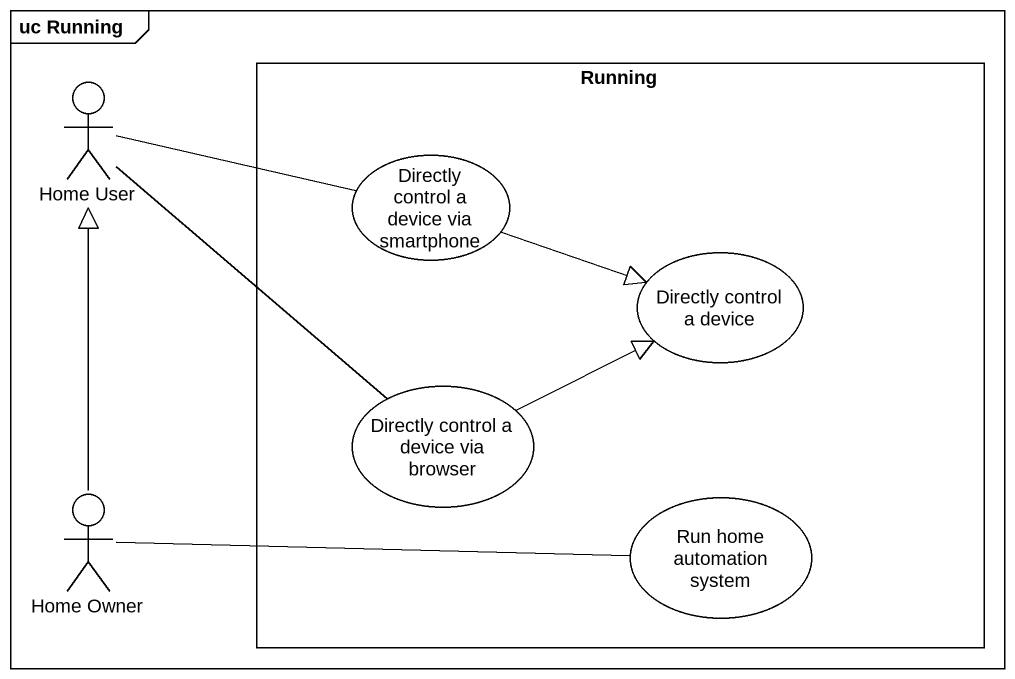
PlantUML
@startuml
mainframe uc Running
actor "Home User" as Home_User
rectangle Running {
  usecase "Directly control a device via smartphone" as Directly_control_a_device
  usecase "Directly control a device" as Directly_control_a_device_2
  usecase "Directly control a device via browser" as Directly_control_a_device_3
  usecase "Run home automation system" as Run_home_automation_system
}
actor "Home Owner" as Home_Owner
Home_User -right- Directly_control_a_device
Home_User -- Directly_control_a_device_3
Directly_control_a_device -right-|> Directly_control_a_device_2
Directly_control_a_device_3 -right-|> Directly_control_a_device_2
Home_Owner -up-|> Home_User
Home_Owner -right- Run_home_automation_system
@enduml
